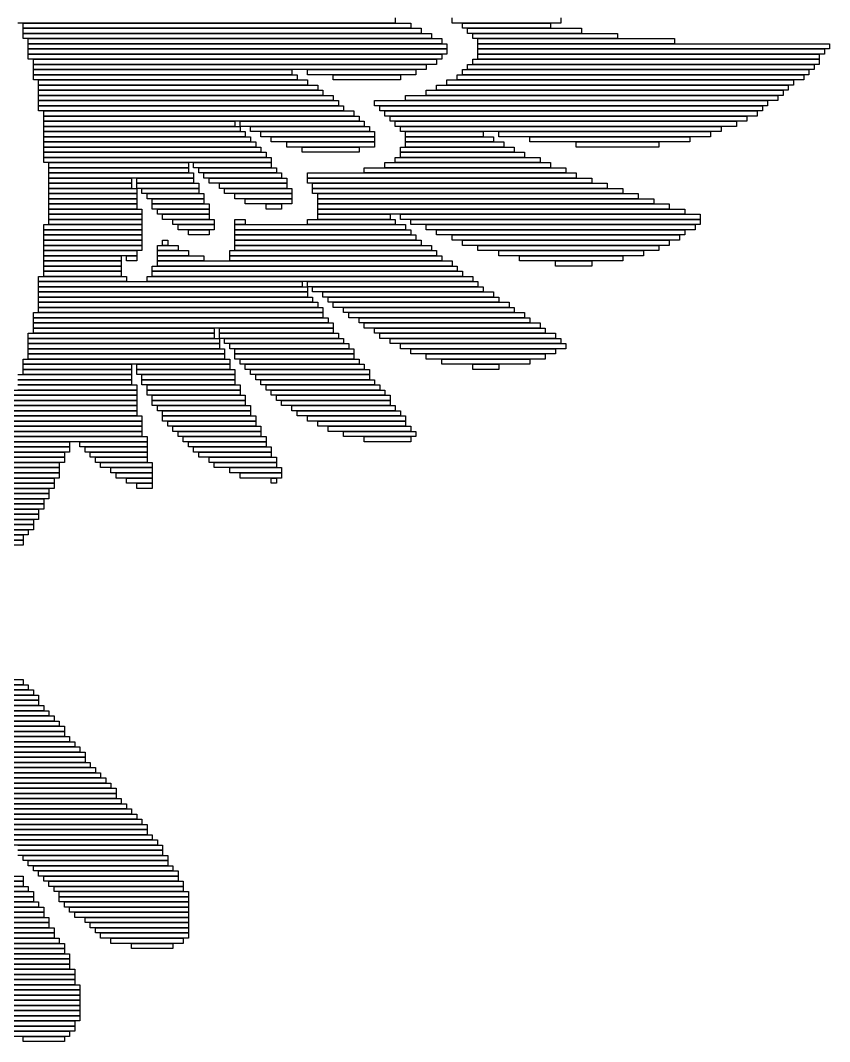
# Model space of a CAD drawing. Extents: x 92 to 1005, y 17 to 1009.
# Drawn here: x 825.5 to 982, y 571 to 768.5 of the extents above; entities that cross this region are included whole.
import ezdxf

# ---------------------------------------------------------------- set-up
doc = ezdxf.new("R2010")
doc.units = 0

msp = doc.modelspace()

# ---------------------------------------------------------------- linework, layer by layer
for p, q in [((898, 769), (898, 768)), ((909, 768), (909, 769)), ((930, 769), (930, 768)), ((898, 768), (825, 768)), ((826, 768), (901, 768)), ((826, 767), (826, 768)), ((901, 767), (826, 767)), ((826, 767), (903, 767)), ((826, 766), (826, 767)), ((901, 768), (901, 767)), ((903, 767), (903, 766)), ((930, 768), (909, 768)), ((911, 768), (928, 768)), ((911, 767), (911, 768)), ((928, 767), (911, 767)), ((912, 767), (934, 767)), ((912, 766), (912, 767)), ((928, 768), (928, 767)), ((934, 767), (934, 766)), ((903, 766), (826, 766)), ((826, 766), (905, 766)), ((826, 765), (826, 766)), ((905, 765), (826, 765)), ((827, 765), (907, 765)), ((827, 764), (827, 765)), ((905, 766), (905, 765)), ((907, 765), (907, 764)), ((934, 766), (912, 766)), ((913, 766), (941, 766)), ((913, 765), (913, 766)), ((941, 765), (913, 765)), ((914, 765), (952, 765)), ((914, 764), (914, 765)), ((941, 766), (941, 765)), ((952, 765), (952, 764)), ((907, 764), (827, 764)), ((827, 764), (908, 764)), ((827, 763), (827, 764)), ((908, 763), (827, 763)), ((827, 763), (908, 763)), ((827, 762), (827, 763)), ((908, 764), (908, 763)), ((908, 763), (908, 762)), ((952, 764), (914, 764)), ((914, 764), (982, 764)), ((914, 763), (914, 764)), ((982, 763), (914, 763)), ((914, 763), (981, 763)), ((914, 762), (914, 763)), ((981, 763), (981, 762)), ((982, 764), (982, 763)), ((908, 762), (827, 762)), ((827, 762), (907, 762)), ((827, 761), (827, 762)), ((907, 761), (827, 761)), ((828, 761), (906, 761)), ((828, 760), (828, 761)), ((906, 761), (906, 760)), ((907, 762), (907, 761)), ((913, 761), (980, 761)), ((913, 760), (913, 761)), ((981, 762), (914, 762)), ((914, 762), (980, 762)), ((914, 761), (914, 762)), ((980, 761), (914, 761)), ((980, 762), (980, 761)), ((980, 761), (980, 760)), ((906, 760), (828, 760)), ((828, 760), (904, 760)), ((828, 759), (828, 760)), ((904, 759), (828, 759)), ((828, 759), (878, 759)), ((828, 758), (828, 759)), ((878, 759), (878, 758)), ((881, 759), (902, 759)), ((881, 758), (881, 759)), ((902, 759), (902, 758)), ((904, 760), (904, 759)), ((911, 759), (978, 759)), ((911, 758), (911, 759)), ((912, 760), (979, 760)), ((912, 759), (912, 760)), ((979, 759), (912, 759)), ((980, 760), (913, 760)), ((978, 759), (978, 758)), ((979, 760), (979, 759)), ((878, 758), (828, 758)), ((828, 758), (879, 758)), ((828, 757), (828, 758)), ((879, 757), (828, 757)), ((829, 757), (881, 757)), ((829, 756), (829, 757)), ((879, 758), (879, 757)), ((902, 758), (881, 758)), ((881, 757), (881, 756)), ((886, 758), (899, 758)), ((886, 757), (886, 758)), ((899, 757), (886, 757)), ((899, 758), (899, 757)), ((908, 757), (975, 757)), ((908, 756), (908, 757)), ((910, 758), (977, 758)), ((910, 757), (910, 758)), ((977, 757), (910, 757)), ((978, 758), (911, 758)), ((975, 757), (975, 756)), ((977, 758), (977, 757)), ((881, 756), (829, 756)), ((829, 756), (883, 756)), ((829, 755), (829, 756)), ((883, 755), (829, 755)), ((829, 755), (884, 755)), ((829, 754), (829, 755)), ((883, 756), (883, 755)), ((884, 755), (884, 754)), ((904, 755), (973, 755)), ((904, 754), (904, 755)), ((906, 756), (974, 756)), ((906, 755), (906, 756)), ((974, 755), (906, 755)), ((975, 756), (908, 756)), ((973, 755), (973, 754)), ((974, 756), (974, 755)), ((884, 754), (829, 754)), ((829, 754), (886, 754)), ((829, 753), (829, 754)), ((886, 753), (829, 753)), ((829, 753), (887, 753)), ((829, 752), (829, 753)), ((886, 754), (886, 753)), ((887, 753), (887, 752)), ((894, 753), (970, 753)), ((894, 752), (894, 753)), ((900, 754), (972, 754)), ((900, 753), (900, 754)), ((972, 753), (900, 753)), ((973, 754), (904, 754)), ((970, 753), (970, 752)), ((972, 754), (972, 753)), ((887, 752), (829, 752)), ((829, 752), (888, 752)), ((829, 751), (829, 752)), ((888, 751), (829, 751)), ((830, 751), (890, 751)), ((830, 750), (830, 751)), ((888, 752), (888, 751)), ((890, 751), (890, 750)), ((970, 752), (894, 752)), ((895, 752), (969, 752)), ((895, 751), (895, 752)), ((969, 751), (895, 751)), ((896, 751), (968, 751)), ((896, 750), (896, 751)), ((968, 751), (968, 750)), ((969, 752), (969, 751)), ((890, 750), (830, 750)), ((830, 750), (891, 750)), ((830, 749), (830, 750)), ((891, 749), (830, 749)), ((830, 749), (867, 749)), ((830, 748), (830, 749)), ((867, 749), (867, 748)), ((868, 749), (892, 749)), ((868, 748), (868, 749)), ((891, 750), (891, 749)), ((892, 749), (892, 748)), ((968, 750), (896, 750)), ((897, 750), (966, 750)), ((897, 749), (897, 750)), ((966, 749), (897, 749)), ((898, 749), (964, 749)), ((898, 748), (898, 749)), ((964, 749), (964, 748)), ((966, 750), (966, 749)), ((867, 748), (830, 748)), ((830, 748), (868, 748)), ((830, 747), (830, 748)), ((868, 747), (830, 747)), ((830, 747), (869, 747)), ((830, 746), (830, 747)), ((892, 748), (868, 748)), ((868, 748), (868, 747)), ((869, 747), (869, 746)), ((870, 748), (893, 748)), ((870, 747), (870, 748)), ((893, 747), (870, 747)), ((872, 747), (894, 747)), ((872, 746), (872, 747)), ((893, 748), (893, 747)), ((894, 747), (894, 746)), ((964, 748), (898, 748)), ((899, 748), (961, 748)), ((899, 747), (899, 748)), ((961, 747), (899, 747)), ((900, 747), (915, 747)), ((900, 746), (900, 747)), ((915, 747), (915, 746)), ((918, 747), (959, 747)), ((918, 746), (918, 747)), ((959, 747), (959, 746)), ((961, 748), (961, 747)), ((869, 746), (830, 746)), ((830, 746), (870, 746)), ((830, 745), (830, 746)), ((870, 745), (830, 745)), ((830, 745), (871, 745)), ((830, 744), (830, 745)), ((870, 746), (870, 745)), ((871, 745), (871, 744)), ((894, 746), (872, 746)), ((874, 746), (894, 746)), ((874, 745), (874, 746)), ((894, 745), (874, 745)), ((877, 745), (894, 745)), ((877, 744), (877, 745)), ((894, 746), (894, 745)), ((894, 745), (894, 744)), ((915, 746), (900, 746)), ((900, 746), (917, 746)), ((900, 745), (900, 746)), ((917, 745), (900, 745)), ((900, 745), (919, 745)), ((900, 744), (900, 745)), ((917, 746), (917, 745)), ((959, 746), (918, 746)), ((919, 745), (919, 744)), ((924, 746), (955, 746)), ((924, 745), (924, 746)), ((955, 745), (924, 745)), ((933, 745), (949, 745)), ((933, 744), (933, 745)), ((949, 745), (949, 744)), ((955, 746), (955, 745)), ((871, 744), (830, 744)), ((830, 744), (872, 744)), ((830, 743), (830, 744)), ((872, 743), (830, 743)), ((830, 743), (873, 743)), ((830, 742), (830, 743)), ((872, 744), (872, 743)), ((873, 743), (873, 742)), ((894, 744), (877, 744)), ((880, 744), (891, 744)), ((880, 743), (880, 744)), ((891, 743), (880, 743)), ((891, 744), (891, 743)), ((899, 744), (921, 744)), ((899, 743), (899, 744)), ((921, 743), (899, 743)), ((899, 743), (923, 743)), ((899, 742), (899, 743)), ((919, 744), (900, 744)), ((921, 744), (921, 743)), ((923, 743), (923, 742)), ((949, 744), (933, 744)), ((873, 742), (830, 742)), ((830, 742), (874, 742)), ((830, 741), (830, 742)), ((874, 741), (830, 741)), ((831, 741), (858, 741)), ((831, 740), (831, 741)), ((858, 741), (858, 740)), ((859, 741), (874, 741)), ((859, 740), (859, 741)), ((874, 742), (874, 741)), ((874, 741), (874, 740)), ((896, 741), (928, 741)), ((896, 740), (896, 741)), ((898, 742), (926, 742)), ((898, 741), (898, 742)), ((926, 741), (898, 741)), ((923, 742), (899, 742)), ((926, 742), (926, 741)), ((928, 741), (928, 740)), ((858, 740), (831, 740)), ((831, 740), (858, 740)), ((831, 739), (831, 740)), ((858, 739), (831, 739)), ((831, 739), (859, 739)), ((831, 738), (831, 739)), ((858, 740), (858, 739)), ((874, 740), (859, 740)), ((859, 739), (859, 738)), ((860, 740), (875, 740)), ((860, 739), (860, 740)), ((875, 739), (860, 739)), ((861, 739), (876, 739)), ((861, 738), (861, 739)), ((875, 740), (875, 739)), ((876, 739), (876, 738)), ((881, 739), (933, 739)), ((881, 738), (881, 739)), ((892, 740), (931, 740)), ((892, 739), (892, 740)), ((931, 739), (892, 739)), ((928, 740), (896, 740)), ((931, 740), (931, 739)), ((933, 739), (933, 738)), ((859, 738), (831, 738)), ((831, 738), (847, 738)), ((831, 737), (831, 738)), ((847, 737), (831, 737)), ((831, 737), (847, 737)), ((831, 736), (831, 737)), ((847, 738), (847, 737)), ((847, 737), (847, 736)), ((848, 738), (859, 738)), ((848, 737), (848, 738)), ((859, 737), (848, 737)), ((848, 737), (860, 737)), ((848, 736), (848, 737)), ((859, 738), (859, 737)), ((860, 737), (860, 736)), ((876, 738), (861, 738)), ((862, 738), (877, 738)), ((862, 737), (862, 738)), ((877, 737), (862, 737)), ((864, 737), (877, 737)), ((864, 736), (864, 737)), ((877, 738), (877, 737)), ((877, 737), (877, 736)), ((933, 738), (881, 738)), ((881, 738), (936, 738)), ((881, 737), (881, 738)), ((936, 737), (881, 737)), ((882, 737), (939, 737)), ((882, 736), (882, 737)), ((936, 738), (936, 737)), ((939, 737), (939, 736)), ((847, 736), (831, 736)), ((831, 736), (848, 736)), ((831, 735), (831, 736)), ((848, 735), (831, 735)), ((831, 735), (848, 735)), ((831, 734), (831, 735)), ((860, 736), (848, 736)), ((848, 736), (848, 735)), ((848, 735), (848, 734)), ((849, 736), (860, 736)), ((849, 735), (849, 736)), ((860, 735), (849, 735)), ((850, 735), (861, 735)), ((850, 734), (850, 735)), ((860, 736), (860, 735)), ((861, 735), (861, 734)), ((877, 736), (864, 736)), ((865, 736), (878, 736)), ((865, 735), (865, 736)), ((878, 735), (865, 735)), ((867, 735), (878, 735)), ((867, 734), (867, 735)), ((878, 736), (878, 735)), ((878, 735), (878, 734)), ((939, 736), (882, 736)), ((882, 736), (942, 736)), ((882, 735), (882, 736)), ((942, 735), (882, 735)), ((883, 735), (945, 735)), ((883, 734), (883, 735)), ((942, 736), (942, 735)), ((945, 735), (945, 734)), ((848, 734), (831, 734)), ((831, 734), (848, 734)), ((831, 733), (831, 734)), ((848, 733), (831, 733)), ((831, 733), (848, 733)), ((831, 732), (831, 733)), ((848, 734), (848, 733)), ((848, 733), (848, 732)), ((861, 734), (850, 734)), ((851, 734), (861, 734)), ((851, 733), (851, 734)), ((861, 733), (851, 733)), ((851, 733), (862, 733)), ((851, 732), (851, 733)), ((861, 734), (861, 733)), ((862, 733), (862, 732)), ((878, 734), (867, 734)), ((869, 734), (878, 734)), ((869, 733), (869, 734)), ((878, 733), (869, 733)), ((873, 733), (876, 733)), ((873, 732), (873, 733)), ((876, 733), (876, 732)), ((878, 734), (878, 733)), ((945, 734), (883, 734)), ((883, 734), (948, 734)), ((883, 733), (883, 734)), ((948, 733), (883, 733)), ((883, 733), (951, 733)), ((883, 732), (883, 733)), ((948, 734), (948, 733)), ((951, 733), (951, 732)), ((848, 732), (831, 732)), ((831, 732), (849, 732)), ((831, 731), (831, 732)), ((849, 731), (831, 731)), ((831, 731), (849, 731)), ((831, 730), (831, 731)), ((849, 732), (849, 731)), ((849, 731), (849, 730)), ((862, 732), (851, 732)), ((852, 732), (862, 732)), ((852, 731), (852, 732)), ((862, 731), (852, 731)), ((853, 731), (862, 731)), ((853, 730), (853, 731)), ((862, 732), (862, 731)), ((862, 731), (862, 730)), ((876, 732), (873, 732)), ((951, 732), (883, 732)), ((883, 732), (954, 732)), ((883, 731), (883, 732)), ((954, 731), (883, 731)), ((883, 731), (897, 731)), ((883, 730), (883, 731)), ((897, 731), (897, 730)), ((899, 731), (957, 731)), ((899, 730), (899, 731)), ((954, 732), (954, 731)), ((957, 731), (957, 730)), ((830, 729), (849, 729)), ((830, 728), (830, 729)), ((849, 730), (831, 730)), ((831, 730), (849, 730)), ((831, 729), (831, 730)), ((849, 729), (831, 729)), ((849, 730), (849, 729)), ((849, 729), (849, 728)), ((862, 730), (853, 730)), ((855, 730), (863, 730)), ((855, 729), (855, 730)), ((863, 729), (855, 729)), ((856, 729), (863, 729)), ((856, 728), (856, 729)), ((863, 730), (863, 729)), ((863, 729), (863, 728)), ((867, 730), (869, 730)), ((867, 729), (867, 730)), ((869, 729), (867, 729)), ((867, 729), (900, 729)), ((867, 728), (867, 729)), ((869, 730), (869, 729)), ((881, 730), (898, 730)), ((881, 729), (881, 730)), ((898, 729), (881, 729)), ((897, 730), (883, 730)), ((898, 730), (898, 729)), ((957, 730), (899, 730)), ((900, 729), (900, 728)), ((901, 730), (957, 730)), ((901, 729), (901, 730)), ((957, 729), (901, 729)), ((904, 729), (956, 729)), ((904, 728), (904, 729)), ((956, 729), (956, 728)), ((957, 730), (957, 729)), ((849, 728), (830, 728)), ((830, 728), (849, 728)), ((830, 727), (830, 728)), ((849, 727), (830, 727)), ((830, 727), (849, 727)), ((830, 726), (830, 727)), ((849, 728), (849, 727)), ((849, 727), (849, 726)), ((863, 728), (856, 728)), ((858, 728), (862, 728)), ((858, 727), (858, 728)), ((862, 727), (858, 727)), ((862, 728), (862, 727)), ((900, 728), (867, 728)), ((867, 728), (901, 728)), ((867, 727), (867, 728)), ((901, 727), (867, 727)), ((867, 727), (902, 727)), ((867, 726), (867, 727)), ((901, 728), (901, 727)), ((902, 727), (902, 726)), ((956, 728), (904, 728)), ((906, 728), (954, 728)), ((906, 727), (906, 728)), ((954, 727), (906, 727)), ((909, 727), (953, 727)), ((909, 726), (909, 727)), ((953, 727), (953, 726)), ((954, 728), (954, 727)), ((849, 726), (830, 726)), ((830, 726), (849, 726)), ((830, 725), (830, 726)), ((849, 725), (830, 725)), ((830, 725), (849, 725)), ((830, 724), (830, 725)), ((849, 726), (849, 725)), ((849, 725), (849, 724)), ((852, 725), (856, 725)), ((852, 724), (852, 725)), ((853, 726), (854, 726)), ((853, 725), (853, 726)), ((854, 725), (853, 725)), ((854, 726), (854, 725)), ((856, 725), (856, 724)), ((902, 726), (867, 726)), ((867, 726), (903, 726)), ((867, 725), (867, 726)), ((903, 725), (867, 725)), ((867, 725), (905, 725)), ((867, 724), (867, 725)), ((903, 726), (903, 725)), ((905, 725), (905, 724)), ((953, 726), (909, 726)), ((911, 726), (951, 726)), ((911, 725), (911, 726)), ((951, 725), (911, 725)), ((914, 725), (949, 725)), ((914, 724), (914, 725)), ((949, 725), (949, 724)), ((951, 726), (951, 725)), ((849, 724), (830, 724)), ((830, 724), (848, 724)), ((830, 723), (830, 724)), ((848, 723), (830, 723)), ((830, 723), (845, 723)), ((830, 722), (830, 723)), ((845, 723), (845, 722)), ((846, 723), (848, 723)), ((846, 722), (846, 723)), ((848, 724), (848, 723)), ((848, 723), (848, 722)), ((856, 724), (852, 724)), ((852, 724), (858, 724)), ((852, 723), (852, 724)), ((858, 723), (852, 723)), ((852, 723), (861, 723)), ((852, 722), (852, 723)), ((858, 724), (858, 723)), ((861, 723), (861, 722)), ((866, 724), (906, 724)), ((866, 723), (866, 724)), ((906, 723), (866, 723)), ((866, 723), (907, 723)), ((866, 722), (866, 723)), ((905, 724), (867, 724)), ((906, 724), (906, 723)), ((907, 723), (907, 722)), ((949, 724), (914, 724)), ((918, 724), (946, 724)), ((918, 723), (918, 724)), ((946, 723), (918, 723)), ((922, 723), (942, 723)), ((922, 722), (922, 723)), ((942, 723), (942, 722)), ((946, 724), (946, 723)), ((845, 722), (830, 722)), ((830, 722), (845, 722)), ((830, 721), (830, 722)), ((845, 721), (830, 721)), ((830, 721), (845, 721)), ((830, 720), (830, 721)), ((845, 722), (845, 721)), ((845, 721), (845, 720)), ((848, 722), (846, 722)), ((851, 721), (910, 721)), ((851, 720), (851, 721)), ((861, 722), (852, 722)), ((852, 722), (909, 722)), ((852, 721), (852, 722)), ((909, 721), (852, 721)), ((907, 722), (866, 722)), ((909, 722), (909, 721)), ((910, 721), (910, 720)), ((942, 722), (922, 722)), ((929, 722), (936, 722)), ((929, 721), (929, 722)), ((936, 721), (929, 721)), ((936, 722), (936, 721)), ((829, 719), (846, 719)), ((829, 718), (829, 719)), ((845, 720), (830, 720)), ((830, 720), (845, 720)), ((830, 719), (830, 720)), ((845, 719), (830, 719)), ((845, 720), (845, 719)), ((846, 719), (846, 718)), ((850, 719), (913, 719)), ((850, 718), (850, 719)), ((910, 720), (851, 720)), ((851, 720), (911, 720)), ((851, 719), (851, 720)), ((911, 719), (851, 719)), ((911, 720), (911, 719)), ((913, 719), (913, 718)), ((846, 718), (829, 718)), ((829, 718), (880, 718)), ((829, 717), (829, 718)), ((880, 717), (829, 717)), ((829, 717), (881, 717)), ((829, 716), (829, 717)), ((913, 718), (850, 718)), ((880, 718), (880, 717)), ((881, 718), (914, 718)), ((881, 717), (881, 718)), ((914, 717), (881, 717)), ((881, 717), (881, 716)), ((882, 717), (915, 717)), ((882, 716), (882, 717)), ((914, 718), (914, 717)), ((915, 717), (915, 716)), ((881, 716), (829, 716)), ((829, 716), (881, 716)), ((829, 715), (829, 716)), ((881, 715), (829, 715)), ((829, 715), (882, 715)), ((829, 714), (829, 715)), ((881, 716), (881, 715)), ((915, 716), (882, 716)), ((882, 715), (882, 714)), ((884, 716), (917, 716)), ((884, 715), (884, 716)), ((917, 715), (884, 715)), ((885, 715), (918, 715)), ((885, 714), (885, 715)), ((917, 716), (917, 715)), ((918, 715), (918, 714)), ((882, 714), (829, 714)), ((829, 714), (883, 714)), ((829, 713), (829, 714)), ((883, 713), (829, 713)), ((829, 713), (884, 713)), ((829, 712), (829, 713)), ((883, 714), (883, 713)), ((884, 713), (884, 712)), ((918, 714), (885, 714)), ((886, 714), (920, 714)), ((886, 713), (886, 714)), ((920, 713), (886, 713)), ((888, 713), (921, 713)), ((888, 712), (888, 713)), ((920, 714), (920, 713)), ((921, 713), (921, 712)), ((828, 712), (884, 712)), ((828, 711), (828, 712)), ((884, 711), (828, 711)), ((828, 711), (885, 711)), ((828, 710), (828, 711)), ((884, 712), (829, 712)), ((884, 712), (884, 711)), ((885, 711), (885, 710)), ((921, 712), (888, 712)), ((889, 712), (923, 712)), ((889, 711), (889, 712)), ((923, 711), (889, 711)), ((891, 711), (924, 711)), ((891, 710), (891, 711)), ((923, 712), (923, 711)), ((924, 711), (924, 710)), ((885, 710), (828, 710)), ((828, 710), (886, 710)), ((828, 709), (828, 710)), ((886, 710), (886, 709)), ((924, 710), (891, 710)), ((892, 710), (926, 710)), ((892, 709), (892, 710)), ((926, 710), (926, 709)), ((827, 708), (863, 708)), ((827, 707), (827, 708)), ((886, 709), (828, 709)), ((828, 709), (863, 709)), ((828, 708), (828, 709)), ((863, 708), (828, 708)), ((863, 709), (863, 708)), ((863, 708), (863, 707)), ((864, 709), (886, 709)), ((864, 708), (864, 709)), ((886, 708), (864, 708)), ((864, 708), (887, 708)), ((864, 707), (864, 708)), ((886, 709), (886, 708)), ((887, 708), (887, 707)), ((926, 709), (892, 709)), ((894, 709), (927, 709)), ((894, 708), (894, 709)), ((927, 708), (894, 708)), ((895, 708), (929, 708)), ((895, 707), (895, 708)), ((927, 709), (927, 708)), ((929, 708), (929, 707)), ((863, 707), (827, 707)), ((827, 707), (864, 707)), ((827, 706), (827, 707)), ((864, 706), (827, 706)), ((827, 706), (864, 706)), ((827, 705), (827, 706)), ((887, 707), (864, 707)), ((864, 707), (864, 706)), ((864, 706), (864, 705)), ((865, 707), (888, 707)), ((865, 706), (865, 707)), ((888, 706), (865, 706)), ((866, 706), (889, 706)), ((866, 705), (866, 706)), ((888, 707), (888, 706)), ((889, 706), (889, 705)), ((929, 707), (895, 707)), ((897, 707), (930, 707)), ((897, 706), (897, 707)), ((930, 706), (897, 706)), ((899, 706), (931, 706)), ((899, 705), (899, 706)), ((930, 707), (930, 706)), ((931, 706), (931, 705)), ((864, 705), (827, 705)), ((827, 705), (865, 705)), ((827, 704), (827, 705)), ((865, 704), (827, 704)), ((827, 704), (865, 704)), ((827, 703), (827, 704)), ((865, 705), (865, 704)), ((865, 704), (865, 703)), ((889, 705), (866, 705)), ((867, 705), (890, 705)), ((867, 704), (867, 705)), ((890, 704), (867, 704)), ((867, 704), (890, 704)), ((867, 703), (867, 704)), ((890, 705), (890, 704)), ((890, 704), (890, 703)), ((931, 705), (899, 705)), ((901, 705), (929, 705)), ((901, 704), (901, 705)), ((929, 704), (901, 704)), ((904, 704), (927, 704)), ((904, 703), (904, 704)), ((927, 704), (927, 703)), ((929, 705), (929, 704)), ((826, 703), (866, 703)), ((826, 702), (826, 703)), ((866, 702), (826, 702)), ((826, 702), (847, 702)), ((826, 701), (826, 702)), ((865, 703), (827, 703)), ((847, 702), (847, 701)), ((848, 702), (866, 702)), ((848, 701), (848, 702)), ((866, 703), (866, 702)), ((866, 702), (866, 701)), ((890, 703), (867, 703)), ((868, 703), (891, 703)), ((868, 702), (868, 703)), ((891, 702), (868, 702)), ((869, 702), (892, 702)), ((869, 701), (869, 702)), ((891, 703), (891, 702)), ((892, 702), (892, 701)), ((927, 703), (904, 703)), ((907, 703), (924, 703)), ((907, 702), (907, 703)), ((924, 702), (907, 702)), ((913, 702), (918, 702)), ((913, 701), (913, 702)), ((918, 702), (918, 701)), ((924, 703), (924, 702)), ((825, 700), (847, 700)), ((847, 701), (826, 701)), ((826, 701), (847, 701)), ((826, 700), (826, 701)), ((847, 700), (826, 700)), ((847, 701), (847, 700)), ((847, 700), (847, 699)), ((866, 701), (848, 701)), ((848, 701), (867, 701)), ((848, 700), (848, 701)), ((867, 700), (848, 700)), ((849, 700), (867, 700)), ((849, 699), (849, 700)), ((867, 701), (867, 700)), ((867, 700), (867, 699)), ((892, 701), (869, 701)), ((870, 701), (893, 701)), ((870, 700), (870, 701)), ((893, 700), (870, 700)), ((871, 700), (893, 700)), ((871, 699), (871, 700)), ((893, 701), (893, 700)), ((893, 700), (893, 699)), ((918, 701), (913, 701)), ((847, 699), (825, 699)), ((825, 699), (847, 699)), ((847, 698), (825, 698)), ((825, 698), (848, 698)), ((847, 699), (847, 698)), ((848, 698), (848, 697)), ((867, 699), (849, 699)), ((849, 699), (867, 699)), ((849, 698), (849, 699)), ((867, 698), (849, 698)), ((850, 698), (868, 698)), ((850, 697), (850, 698)), ((867, 699), (867, 698)), ((868, 698), (868, 697)), ((893, 699), (871, 699)), ((872, 699), (894, 699)), ((872, 698), (872, 699)), ((894, 698), (872, 698)), ((873, 698), (895, 698)), ((873, 697), (873, 698)), ((894, 699), (894, 698)), ((895, 698), (895, 697)), ((824, 697), (848, 697)), ((848, 696), (824, 696)), ((824, 696), (848, 696)), ((848, 697), (825, 697)), ((848, 697), (848, 696)), ((848, 696), (848, 695)), ((868, 697), (850, 697)), ((850, 697), (868, 697)), ((850, 696), (850, 697)), ((868, 696), (850, 696)), ((851, 696), (869, 696)), ((851, 695), (851, 696)), ((868, 697), (868, 696)), ((869, 696), (869, 695)), ((895, 697), (873, 697)), ((874, 697), (896, 697)), ((874, 696), (874, 697)), ((896, 696), (874, 696)), ((875, 696), (897, 696)), ((875, 695), (875, 696)), ((896, 697), (896, 696)), ((897, 696), (897, 695)), ((823, 694), (848, 694)), ((848, 695), (824, 695)), ((824, 695), (848, 695)), ((848, 694), (824, 694)), ((848, 695), (848, 694)), ((848, 694), (848, 693)), ((869, 695), (851, 695)), ((851, 695), (869, 695)), ((851, 694), (851, 695)), ((869, 694), (851, 694)), ((852, 694), (870, 694)), ((852, 693), (852, 694)), ((869, 695), (869, 694)), ((870, 694), (870, 693)), ((897, 695), (875, 695)), ((876, 695), (897, 695)), ((876, 694), (876, 695)), ((897, 694), (876, 694)), ((878, 694), (898, 694)), ((878, 693), (878, 694)), ((897, 695), (897, 694)), ((898, 694), (898, 693)), ((848, 693), (823, 693)), ((823, 693), (848, 693)), ((848, 692), (823, 692)), ((823, 692), (849, 692)), ((848, 693), (848, 692)), ((849, 692), (849, 691)), ((870, 693), (852, 693)), ((853, 693), (870, 693)), ((853, 692), (853, 693)), ((870, 692), (853, 692)), ((853, 692), (871, 692)), ((853, 691), (853, 692)), ((870, 693), (870, 692)), ((871, 692), (871, 691)), ((898, 693), (878, 693)), ((879, 693), (899, 693)), ((879, 692), (879, 693)), ((899, 692), (879, 692)), ((881, 692), (900, 692)), ((881, 691), (881, 692)), ((899, 693), (899, 692)), ((900, 692), (900, 691)), ((822, 691), (849, 691)), ((849, 690), (822, 690)), ((822, 690), (849, 690)), ((849, 691), (823, 691)), ((849, 691), (849, 690)), ((849, 690), (849, 689)), ((871, 691), (853, 691)), ((854, 691), (871, 691)), ((854, 690), (854, 691)), ((871, 690), (854, 690)), ((855, 690), (872, 690)), ((855, 689), (855, 690)), ((871, 691), (871, 690)), ((872, 690), (872, 689)), ((900, 691), (881, 691)), ((883, 691), (900, 691)), ((883, 690), (883, 691)), ((900, 690), (883, 690)), ((885, 690), (901, 690)), ((885, 689), (885, 690)), ((900, 691), (900, 690)), ((901, 690), (901, 689)), ((821, 689), (849, 689)), ((849, 688), (821, 688)), ((821, 688), (850, 688)), ((849, 689), (822, 689)), ((849, 689), (849, 688)), ((850, 688), (850, 687)), ((872, 689), (855, 689)), ((856, 689), (872, 689)), ((856, 688), (856, 689)), ((872, 688), (856, 688)), ((857, 688), (873, 688)), ((857, 687), (857, 688)), ((872, 689), (872, 688)), ((873, 688), (873, 687)), ((901, 689), (885, 689)), ((888, 689), (902, 689)), ((888, 688), (888, 689)), ((902, 688), (888, 688)), ((892, 688), (901, 688)), ((892, 687), (892, 688)), ((901, 688), (901, 687)), ((902, 689), (902, 688)), ((820, 686), (835, 686)), ((850, 687), (821, 687)), ((821, 687), (835, 687)), ((835, 686), (821, 686)), ((835, 687), (835, 686)), ((835, 686), (835, 685)), ((837, 687), (850, 687)), ((837, 686), (837, 687)), ((850, 686), (837, 686)), ((838, 686), (850, 686)), ((838, 685), (838, 686)), ((850, 687), (850, 686)), ((850, 686), (850, 685)), ((873, 687), (857, 687)), ((858, 687), (873, 687)), ((858, 686), (858, 687)), ((873, 686), (858, 686)), ((859, 686), (874, 686)), ((859, 685), (859, 686)), ((873, 687), (873, 686)), ((874, 686), (874, 685)), ((901, 687), (892, 687)), ((819, 684), (834, 684)), ((835, 685), (820, 685)), ((820, 685), (834, 685)), ((834, 684), (820, 684)), ((834, 685), (834, 684)), ((834, 684), (834, 683)), ((850, 685), (838, 685)), ((839, 685), (850, 685)), ((839, 684), (839, 685)), ((850, 684), (839, 684)), ((840, 684), (850, 684)), ((840, 683), (840, 684)), ((850, 685), (850, 684)), ((850, 684), (850, 683)), ((874, 685), (859, 685)), ((860, 685), (874, 685)), ((860, 684), (860, 685)), ((874, 684), (860, 684)), ((862, 684), (875, 684)), ((862, 683), (862, 684)), ((874, 685), (874, 684)), ((875, 684), (875, 683)), ((818, 682), (833, 682)), ((834, 683), (819, 683)), ((819, 683), (833, 683)), ((833, 682), (819, 682)), ((833, 683), (833, 682)), ((833, 682), (833, 681)), ((850, 683), (840, 683)), ((841, 683), (851, 683)), ((841, 682), (841, 683)), ((851, 682), (841, 682)), ((843, 682), (851, 682)), ((843, 681), (843, 682)), ((851, 683), (851, 682)), ((851, 682), (851, 681)), ((875, 683), (862, 683)), ((863, 683), (875, 683)), ((863, 682), (863, 683)), ((875, 682), (863, 682)), ((866, 682), (876, 682)), ((866, 681), (866, 682)), ((875, 683), (875, 682)), ((876, 682), (876, 681)), ((817, 680), (832, 680)), ((833, 681), (818, 681)), ((818, 681), (833, 681)), ((833, 680), (818, 680)), ((832, 680), (832, 679)), ((833, 681), (833, 680)), ((851, 681), (843, 681)), ((844, 681), (851, 681)), ((844, 680), (844, 681)), ((851, 680), (844, 680)), ((846, 680), (851, 680)), ((846, 679), (846, 680)), ((851, 681), (851, 680)), ((851, 680), (851, 679)), ((876, 681), (866, 681)), ((868, 681), (876, 681)), ((868, 680), (868, 681)), ((876, 680), (868, 680)), ((874, 680), (875, 680)), ((874, 679), (874, 680)), ((875, 680), (875, 679)), ((876, 681), (876, 680)), ((816, 678), (831, 678)), ((832, 679), (817, 679)), ((817, 679), (832, 679)), ((832, 678), (817, 678)), ((831, 678), (831, 677)), ((832, 679), (832, 678)), ((851, 679), (846, 679)), ((848, 679), (851, 679)), ((848, 678), (848, 679)), ((851, 678), (848, 678)), ((851, 679), (851, 678)), ((875, 679), (874, 679)), ((815, 676), (830, 676)), ((831, 677), (816, 677)), ((816, 677), (831, 677)), ((831, 676), (816, 676)), ((830, 676), (830, 675)), ((831, 677), (831, 676)), ((814, 674), (829, 674)), ((830, 675), (815, 675)), ((815, 675), (830, 675)), ((830, 674), (815, 674)), ((829, 674), (829, 673)), ((830, 675), (830, 674)), ((813, 673), (829, 673)), ((829, 672), (813, 672)), ((813, 672), (828, 672)), ((829, 673), (814, 673)), ((828, 672), (828, 671)), ((829, 673), (829, 672)), ((812, 671), (828, 671)), ((828, 670), (812, 670)), ((812, 670), (827, 670)), ((828, 671), (813, 671)), ((827, 670), (827, 669)), ((828, 671), (828, 670)), ((810, 668), (826, 668)), ((811, 669), (826, 669)), ((826, 668), (811, 668)), ((827, 669), (812, 669)), ((826, 669), (826, 668)), ((826, 668), (826, 667)), ((826, 667), (810, 667)), ((815, 641), (826, 641)), ((826, 640), (815, 640)), ((815, 640), (827, 640)), ((826, 641), (826, 640)), ((827, 640), (827, 639)), ((814, 638), (829, 638)), ((827, 639), (815, 639)), ((815, 639), (828, 639)), ((828, 638), (815, 638)), ((828, 639), (828, 638)), ((829, 638), (829, 637)), ((813, 636), (830, 636)), ((829, 637), (814, 637)), ((814, 637), (829, 637)), ((829, 636), (814, 636)), ((829, 637), (829, 636)), ((830, 636), (830, 635)), ((812, 634), (832, 634)), ((830, 635), (813, 635)), ((813, 635), (831, 635)), ((831, 634), (813, 634)), ((831, 635), (831, 634)), ((832, 634), (832, 633)), ((703, 632), (834, 632)), ((800, 633), (833, 633)), ((833, 632), (800, 632)), ((832, 633), (812, 633)), ((833, 633), (833, 632)), ((834, 632), (834, 631)), ((702, 631), (834, 631)), ((834, 631), (703, 631)), ((834, 631), (834, 630)), ((701, 630), (835, 630)), ((835, 629), (701, 629)), ((701, 629), (836, 629)), ((834, 630), (702, 630)), ((835, 630), (835, 629)), ((836, 629), (836, 628)), ((699, 627), (838, 627)), ((700, 628), (837, 628)), ((837, 627), (700, 627)), ((836, 628), (701, 628)), ((837, 628), (837, 627)), ((838, 627), (838, 626)), ((697, 625), (839, 625)), ((698, 626), (838, 626)), ((838, 625), (698, 625)), ((838, 626), (699, 626)), ((838, 626), (838, 625)), ((839, 625), (839, 624)), ((696, 624), (840, 624)), ((840, 623), (696, 623)), ((696, 623), (841, 623)), ((839, 624), (697, 624)), ((840, 624), (840, 623)), ((841, 623), (841, 622)), ((694, 621), (843, 621)), ((695, 622), (842, 622)), ((842, 621), (695, 621)), ((841, 622), (696, 622)), ((842, 622), (842, 621)), ((843, 621), (843, 620)), ((693, 620), (844, 620)), ((844, 619), (693, 619)), ((843, 620), (694, 620)), ((721, 619), (844, 619)), ((844, 620), (844, 619)), ((844, 619), (844, 618)), ((844, 618), (721, 618)), ((817, 618), (845, 618)), ((845, 617), (817, 617)), ((818, 617), (846, 617)), ((845, 618), (845, 617)), ((846, 617), (846, 616)), ((846, 616), (818, 616)), ((819, 616), (847, 616)), ((847, 615), (819, 615)), ((819, 615), (848, 615)), ((847, 616), (847, 615)), ((848, 615), (848, 614)), ((848, 614), (819, 614)), ((820, 614), (849, 614)), ((849, 613), (820, 613)), ((821, 613), (850, 613)), ((849, 614), (849, 613)), ((850, 613), (850, 612)), ((850, 612), (821, 612)), ((822, 612), (850, 612)), ((850, 611), (822, 611)), ((823, 611), (851, 611)), ((850, 612), (850, 611)), ((851, 611), (851, 610)), ((851, 610), (823, 610)), ((824, 610), (852, 610)), ((852, 609), (824, 609)), ((825, 609), (853, 609)), ((852, 610), (852, 609)), ((853, 609), (853, 608)), ((853, 608), (825, 608)), ((825, 608), (853, 608)), ((853, 607), (825, 607)), ((826, 607), (854, 607)), ((826, 606), (826, 607)), ((853, 608), (853, 607)), ((854, 607), (854, 606)), ((854, 606), (826, 606)), ((827, 606), (854, 606)), ((827, 605), (827, 606)), ((854, 605), (827, 605)), ((828, 605), (855, 605)), ((828, 604), (828, 605)), ((854, 606), (854, 605)), ((855, 605), (855, 604)), ((802, 603), (826, 603)), ((826, 603), (826, 602)), ((855, 604), (828, 604)), ((829, 604), (856, 604)), ((829, 603), (829, 604)), ((856, 603), (829, 603)), ((830, 603), (856, 603)), ((830, 602), (830, 603)), ((856, 604), (856, 603)), ((856, 603), (856, 602)), ((826, 602), (802, 602)), ((802, 602), (826, 602)), ((826, 601), (802, 601)), ((803, 601), (827, 601)), ((826, 602), (826, 601)), ((827, 601), (827, 600)), ((856, 602), (830, 602)), ((831, 602), (857, 602)), ((831, 601), (831, 602)), ((857, 601), (831, 601)), ((832, 601), (857, 601)), ((832, 600), (832, 601)), ((857, 602), (857, 601)), ((857, 601), (857, 600)), ((827, 600), (803, 600)), ((803, 600), (828, 600)), ((828, 599), (803, 599)), ((804, 599), (828, 599)), ((828, 600), (828, 599)), ((828, 599), (828, 598)), ((857, 600), (832, 600)), ((833, 600), (858, 600)), ((833, 599), (833, 600)), ((858, 599), (833, 599)), ((833, 599), (858, 599)), ((833, 598), (833, 599)), ((858, 600), (858, 599)), ((858, 599), (858, 598)), ((828, 598), (804, 598)), ((804, 598), (829, 598)), ((829, 597), (804, 597)), ((805, 597), (830, 597)), ((829, 598), (829, 597)), ((830, 597), (830, 596)), ((858, 598), (833, 598)), ((834, 598), (858, 598)), ((834, 597), (834, 598)), ((858, 597), (834, 597)), ((835, 597), (858, 597)), ((835, 596), (835, 597)), ((858, 598), (858, 597)), ((858, 597), (858, 596)), ((830, 596), (805, 596)), ((805, 596), (830, 596)), ((830, 595), (805, 595)), ((806, 595), (831, 595)), ((830, 596), (830, 595)), ((831, 595), (831, 594)), ((858, 596), (835, 596)), ((836, 596), (858, 596)), ((836, 595), (836, 596)), ((858, 595), (836, 595)), ((838, 595), (858, 595)), ((838, 594), (838, 595)), ((858, 596), (858, 595)), ((858, 595), (858, 594)), ((831, 594), (806, 594)), ((806, 594), (831, 594)), ((831, 593), (806, 593)), ((807, 593), (832, 593)), ((831, 594), (831, 593)), ((832, 593), (832, 592)), ((858, 594), (838, 594)), ((839, 594), (858, 594)), ((839, 593), (839, 594)), ((858, 593), (839, 593)), ((840, 593), (858, 593)), ((840, 592), (840, 593)), ((858, 594), (858, 593)), ((858, 593), (858, 592)), ((832, 592), (807, 592)), ((807, 592), (832, 592)), ((832, 591), (807, 591)), ((808, 591), (833, 591)), ((832, 592), (832, 591)), ((833, 591), (833, 590)), ((858, 592), (840, 592)), ((841, 592), (858, 592)), ((841, 591), (841, 592)), ((858, 591), (841, 591)), ((843, 591), (857, 591)), ((843, 590), (843, 591)), ((857, 591), (857, 590)), ((858, 592), (858, 591)), ((833, 590), (808, 590)), ((809, 590), (834, 590)), ((834, 589), (809, 589)), ((809, 589), (834, 589)), ((834, 590), (834, 589)), ((834, 589), (834, 588)), ((857, 590), (843, 590)), ((847, 590), (855, 590)), ((847, 589), (847, 590)), ((855, 589), (847, 589)), ((855, 590), (855, 589)), ((834, 588), (809, 588)), ((810, 588), (835, 588)), ((835, 587), (810, 587)), ((810, 587), (835, 587)), ((835, 588), (835, 587)), ((835, 587), (835, 586)), ((835, 586), (810, 586)), ((811, 586), (835, 586)), ((835, 585), (811, 585)), ((812, 585), (836, 585)), ((835, 586), (835, 585)), ((836, 585), (836, 584)), ((836, 584), (812, 584)), ((812, 584), (836, 584)), ((836, 583), (812, 583)), ((813, 583), (836, 583)), ((836, 584), (836, 583)), ((836, 583), (836, 582)), ((836, 582), (813, 582)), ((814, 582), (837, 582)), ((837, 581), (814, 581)), ((815, 581), (837, 581)), ((837, 582), (837, 581)), ((837, 581), (837, 580)), ((837, 580), (815, 580)), ((815, 580), (837, 580)), ((837, 579), (815, 579)), ((816, 579), (837, 579)), ((837, 580), (837, 579)), ((837, 579), (837, 578)), ((837, 578), (816, 578)), ((817, 578), (837, 578)), ((837, 577), (817, 577)), ((818, 577), (837, 577)), ((837, 578), (837, 577)), ((837, 577), (837, 576)), ((837, 576), (818, 576)), ((819, 576), (837, 576)), ((837, 575), (819, 575)), ((821, 575), (836, 575)), ((836, 575), (836, 574)), ((837, 576), (837, 575)), ((836, 574), (821, 574)), ((822, 574), (836, 574)), ((836, 573), (822, 573)), ((824, 573), (835, 573)), ((835, 573), (835, 572)), ((836, 574), (836, 573)), ((835, 572), (824, 572)), ((826, 572), (834, 572)), ((826, 571), (826, 572)), ((834, 571), (826, 571)), ((834, 572), (834, 571))]:
    msp.add_line(p, q)

doc.saveas('drawing.dxf')
